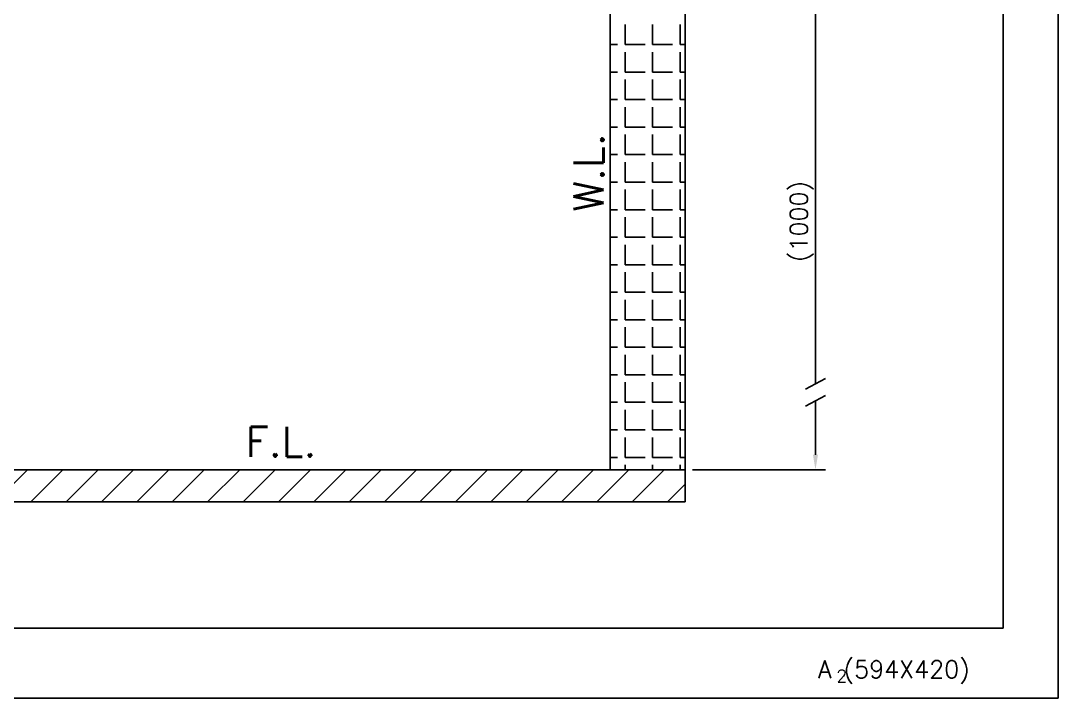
# Model space of a CAD drawing. Extents: x -7765 to -7345, y -606 to -12.
# Drawn here: x -7552.7 to -7345.3, y -606 to -470.6 of the extents above; entities that cross this region are included whole.
import ezdxf

# ---------------------------------------------------------------- set-up
doc = ezdxf.new("R2010")
doc.units = 0
doc.header["$LTSCALE"] = 7
doc.header["$MEASUREMENT"] = 0
doc.layers.get('0').update_dxf_attribs({"color": 2, "linetype": 'CONTINUOUS'})
doc.layers.add('D', color=2, linetype='CONTINUOUS')
doc.layers.add('HT', color=3, linetype='CONTINUOUS')
doc.styles.add('GHS', font='romans', dxfattribs={"bigfont": 'ghs'})

msp = doc.modelspace()

# ---------------------------------------------------------------- linework, layer by layer
for p, q in [((-7345.32, -11.96), (-7345.32, -605.96)), ((-7393.84, -543.12), (-7393.84, -464.1)), ((-7393.84, -557.3), (-7393.84, -546.52)), ((-7550.65, -560.3), (-7575.76, -560.3)), ((-7549.15, -560.3), (-7563.01, -560.3)), ((-7418.39, -560.3), (-7391.84, -560.3)), ((-7345.32, -605.96), (-7765.32, -605.96))]:
    msp.add_line(p, q)
at = {"color": 4}
for p, q in [((-7356.32, -591.96), (-7356.32, -42.96)), ((-7731.32, -591.96), (-7356.32, -591.96))]:
    msp.add_line(p, q, dxfattribs=at)
msp.add_solid([(-7394.34, -557.3), (-7393.34, -557.3), (-7393.84, -560.3)])
at = {"layer": 'D'}
for p, q in [((-7395.84, -544.18), (-7391.84, -542.05)), ((-7395.84, -547.58), (-7391.84, -545.45))]:
    msp.add_line(p, q, dxfattribs=at)
at = {"layer": 'HT', "ltscale": 0.5}
for p, q in [((-7434.89, -560.3), (-7434.89, -113.2)), ((-7419.89, -566.7), (-7419.89, -113.2)), ((-7431.9, -475.33), (-7431.9, -471.33)), ((-7426.4, -475.33), (-7426.4, -471.33)), ((-7420.9, -475.33), (-7420.9, -471.33)), ((-7434.89, -475.33), (-7433.4, -475.33)), ((-7431.9, -475.33), (-7427.9, -475.33)), ((-7431.9, -480.83), (-7431.9, -476.83)), ((-7426.4, -475.33), (-7422.4, -475.33)), ((-7426.4, -480.83), (-7426.4, -476.83)), ((-7420.9, -475.33), (-7419.89, -475.33)), ((-7420.9, -480.83), (-7420.9, -476.83)), ((-7434.89, -480.83), (-7433.4, -480.83)), ((-7431.9, -480.83), (-7427.9, -480.83)), ((-7426.4, -480.83), (-7422.4, -480.83)), ((-7420.9, -480.83), (-7419.89, -480.83)), ((-7431.9, -486.33), (-7431.9, -482.33)), ((-7426.4, -486.33), (-7426.4, -482.33)), ((-7420.9, -486.33), (-7420.9, -482.33)), ((-7434.89, -486.33), (-7433.4, -486.33)), ((-7431.9, -486.33), (-7427.9, -486.33)), ((-7426.4, -486.33), (-7422.4, -486.33)), ((-7420.9, -486.33), (-7419.89, -486.33)), ((-7431.9, -491.83), (-7431.9, -487.83)), ((-7426.4, -491.83), (-7426.4, -487.83)), ((-7420.9, -491.83), (-7420.9, -487.83)), ((-7434.89, -491.83), (-7433.4, -491.83)), ((-7431.9, -491.83), (-7427.9, -491.83)), ((-7431.9, -497.33), (-7431.9, -493.33)), ((-7426.4, -491.83), (-7422.4, -491.83)), ((-7426.4, -497.33), (-7426.4, -493.33)), ((-7420.9, -491.83), (-7419.89, -491.83)), ((-7420.9, -497.33), (-7420.9, -493.33)), ((-7434.89, -497.33), (-7433.4, -497.33)), ((-7431.9, -497.33), (-7427.9, -497.33)), ((-7426.4, -497.33), (-7422.4, -497.33)), ((-7420.9, -497.33), (-7419.89, -497.33)), ((-7431.9, -502.83), (-7431.9, -498.83)), ((-7426.4, -502.83), (-7426.4, -498.83)), ((-7420.9, -502.83), (-7420.9, -498.83)), ((-7434.89, -502.83), (-7433.4, -502.83)), ((-7431.9, -502.83), (-7427.9, -502.83)), ((-7426.4, -502.83), (-7422.4, -502.83)), ((-7420.9, -502.83), (-7419.89, -502.83)), ((-7431.9, -508.33), (-7431.9, -504.33)), ((-7426.4, -508.33), (-7426.4, -504.33)), ((-7420.9, -508.33), (-7420.9, -504.33)), ((-7434.89, -508.33), (-7433.4, -508.33)), ((-7431.9, -508.33), (-7427.9, -508.33)), ((-7431.9, -513.83), (-7431.9, -509.83)), ((-7426.4, -508.33), (-7422.4, -508.33)), ((-7426.4, -513.83), (-7426.4, -509.83)), ((-7420.9, -508.33), (-7419.89, -508.33)), ((-7420.9, -513.83), (-7420.9, -509.83)), ((-7434.89, -513.83), (-7433.4, -513.83)), ((-7431.9, -513.83), (-7427.9, -513.83)), ((-7426.4, -513.83), (-7422.4, -513.83)), ((-7420.9, -513.83), (-7419.89, -513.83)), ((-7431.9, -519.33), (-7431.9, -515.33)), ((-7426.4, -519.33), (-7426.4, -515.33)), ((-7420.9, -519.33), (-7420.9, -515.33)), ((-7434.89, -519.33), (-7433.4, -519.33)), ((-7431.9, -519.33), (-7427.9, -519.33)), ((-7426.4, -519.33), (-7422.4, -519.33)), ((-7420.9, -519.33), (-7419.89, -519.33)), ((-7431.9, -524.83), (-7431.9, -520.83)), ((-7426.4, -524.83), (-7426.4, -520.83)), ((-7420.9, -524.83), (-7420.9, -520.83)), ((-7434.89, -524.83), (-7433.4, -524.83)), ((-7431.9, -524.83), (-7427.9, -524.83)), ((-7431.9, -530.33), (-7431.9, -526.33)), ((-7426.4, -524.83), (-7422.4, -524.83)), ((-7426.4, -530.33), (-7426.4, -526.33)), ((-7420.9, -524.83), (-7419.89, -524.83)), ((-7420.9, -530.33), (-7420.9, -526.33)), ((-7434.89, -530.33), (-7433.4, -530.33)), ((-7431.9, -530.33), (-7427.9, -530.33)), ((-7426.4, -530.33), (-7422.4, -530.33)), ((-7420.9, -530.33), (-7419.89, -530.33)), ((-7431.9, -535.83), (-7431.9, -531.83)), ((-7426.4, -535.83), (-7426.4, -531.83)), ((-7420.9, -535.83), (-7420.9, -531.83)), ((-7434.89, -535.83), (-7433.4, -535.83)), ((-7431.9, -535.83), (-7427.9, -535.83)), ((-7426.4, -535.83), (-7422.4, -535.83)), ((-7420.9, -535.83), (-7419.89, -535.83)), ((-7431.9, -541.33), (-7431.9, -537.33)), ((-7426.4, -541.33), (-7426.4, -537.33)), ((-7420.9, -541.33), (-7420.9, -537.33)), ((-7434.89, -541.33), (-7433.4, -541.33)), ((-7431.9, -541.33), (-7427.9, -541.33)), ((-7431.9, -546.83), (-7431.9, -542.83)), ((-7426.4, -541.33), (-7422.4, -541.33)), ((-7426.4, -546.83), (-7426.4, -542.83)), ((-7420.9, -541.33), (-7419.89, -541.33)), ((-7420.9, -546.83), (-7420.9, -542.83)), ((-7434.89, -546.83), (-7433.4, -546.83)), ((-7431.9, -546.83), (-7427.9, -546.83)), ((-7426.4, -546.83), (-7422.4, -546.83)), ((-7420.9, -546.83), (-7419.89, -546.83)), ((-7431.9, -552.33), (-7431.9, -548.33)), ((-7426.4, -552.33), (-7426.4, -548.33)), ((-7420.9, -552.33), (-7420.9, -548.33)), ((-7434.89, -552.33), (-7433.4, -552.33)), ((-7431.9, -552.33), (-7427.9, -552.33)), ((-7426.4, -552.33), (-7422.4, -552.33)), ((-7420.9, -552.33), (-7419.89, -552.33)), ((-7431.9, -557.83), (-7431.9, -553.83)), ((-7426.4, -557.83), (-7426.4, -553.83)), ((-7420.9, -557.83), (-7420.9, -553.83)), ((-7434.89, -557.83), (-7433.4, -557.83)), ((-7431.9, -557.83), (-7427.9, -557.83)), ((-7431.9, -560.3), (-7431.9, -559.33)), ((-7426.4, -557.83), (-7422.4, -557.83)), ((-7426.4, -560.3), (-7426.4, -559.33)), ((-7420.9, -557.83), (-7419.89, -557.83)), ((-7420.9, -560.3), (-7420.9, -559.33)), ((-7659.89, -560.3), (-7419.89, -560.3)), ((-7557.73, -566.7), (-7551.33, -560.3)), ((-7550.66, -566.7), (-7544.26, -560.3)), ((-7543.59, -566.7), (-7537.19, -560.3)), ((-7536.52, -566.7), (-7530.12, -560.3)), ((-7529.45, -566.7), (-7523.05, -560.3)), ((-7522.38, -566.7), (-7515.98, -560.3)), ((-7515.31, -566.7), (-7508.91, -560.3)), ((-7508.23, -566.7), (-7501.83, -560.3)), ((-7501.16, -566.7), (-7494.76, -560.3)), ((-7494.09, -566.7), (-7487.69, -560.3)), ((-7487.02, -566.7), (-7480.62, -560.3)), ((-7479.95, -566.7), (-7473.55, -560.3)), ((-7472.88, -566.7), (-7466.48, -560.3)), ((-7465.81, -566.7), (-7459.41, -560.3)), ((-7458.74, -566.7), (-7452.34, -560.3)), ((-7451.67, -566.7), (-7445.27, -560.3)), ((-7444.59, -566.7), (-7438.19, -560.3)), ((-7437.52, -566.7), (-7431.12, -560.3)), ((-7430.45, -566.7), (-7424.05, -560.3)), ((-7423.38, -566.7), (-7419.89, -563.2)), ((-7659.89, -566.7), (-7419.89, -566.7))]:
    msp.add_line(p, q, dxfattribs=at)

# ---------------------------------------------------------------- texts
at = {"color": 7, "style": 'GHS'}
for s, height, p in [('A (594X420)', 3.5, (-7393.31, -601.94)), ('2', 2.5, (-7389.66, -602.77))]:
    msp.add_text(s, height=height, dxfattribs=at).set_placement(p)
at = {"insert": (-7396.59, -510.7), "char_height": 3.5, "attachment_point": 5, "rotation": 90, "style": 'GHS'}
msp.add_mtext('(1000)', dxfattribs=at)
at = {"layer": 'D', "ltscale": 0.5, "style": 'GHS'}
msp.add_text('W.L.', height=6, rotation=90, dxfattribs=at).set_placement((-7436.2, -508.76))
msp.add_text('F.L.', height=6, dxfattribs=at).set_placement((-7507.72, -557.7))

doc.saveas('drawing.dxf')
